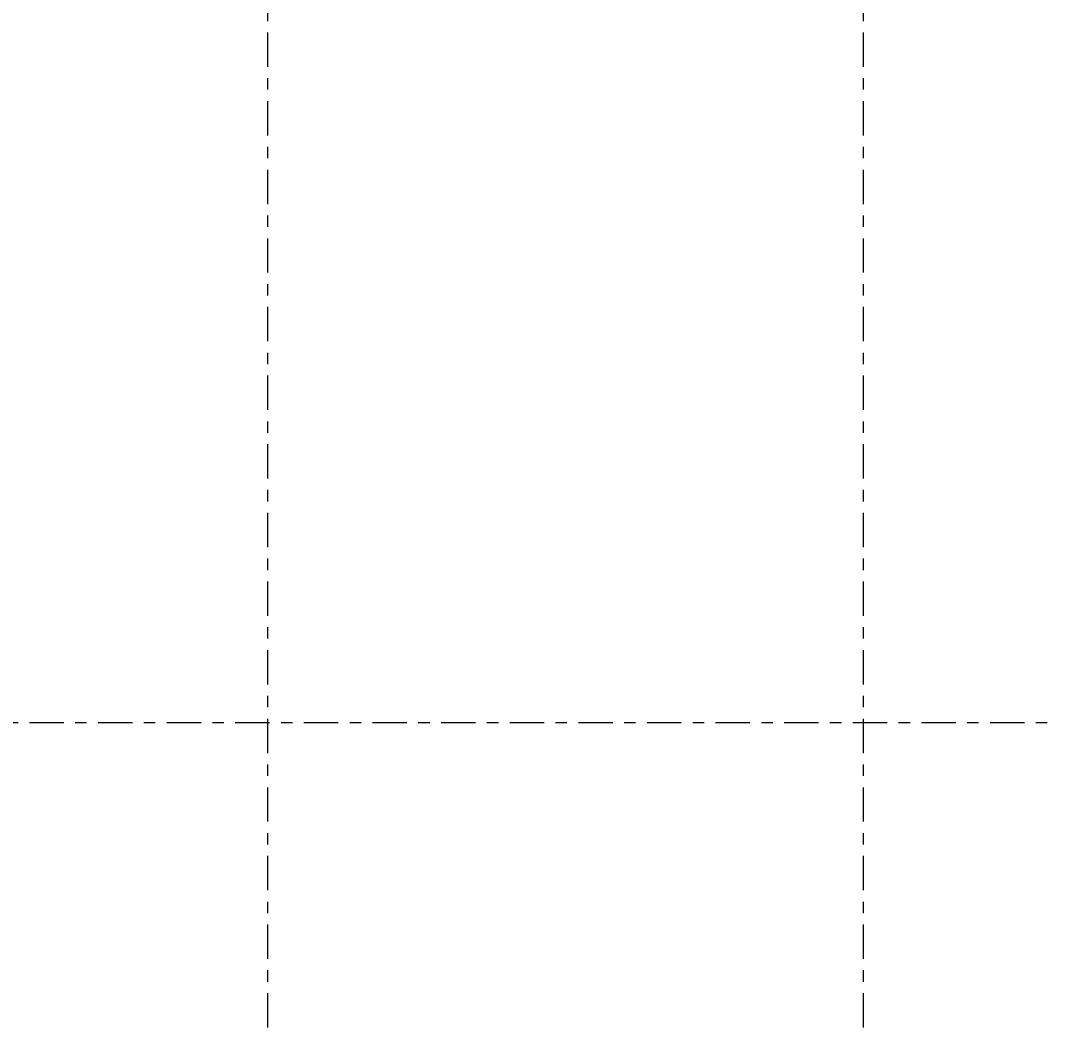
# Model space of a CAD drawing. Header units: millimetres. Extents: x -79 to 743, y -408 to 166.
# Drawn here: x 169.2 to 258.8, y -10 to 78 of the extents above; entities that cross this region are included whole.
import ezdxf

# ---------------------------------------------------------------- set-up
doc = ezdxf.new("R2010")
doc.units = ezdxf.units.MM
doc.linetypes.add('XKITLINE03', pattern=[6, 3, -1, 1, -1])
doc.layers.add('S-grid', color=1, linetype='Continuous', lineweight=0)
doc.styles.add('ARIAL', font='ARIAL.TTF')

# ---------------------------------------------------------------- blocks, each defined once
blk = doc.blocks.new('*A477')
at = {"layer": 'S-grid', "color": 1, "linetype": 'XKITLINE03', "lineweight": 0}
blk.add_line((-10, 16.667), (572.492, 16.667), dxfattribs=at)
blk = doc.blocks.new('*A523')
at = {"layer": 'S-grid', "color": 1, "linetype": 'XKITLINE03', "lineweight": 0}
for p, q in [((242.917, 112.509), (242.917, 136.447)), ((242.917, -10), (242.917, 102.756))]:
    blk.add_line(p, q, dxfattribs=at)
at = {"layer": 'S-grid', "color": 3, "style": 'ARIAL', "width": 0.85}
blk.add_text('V2', height=3, dxfattribs=at).set_placement((240.47, 137.447))
blk = doc.blocks.new('*A524')
at = {"layer": 'S-grid', "color": 1, "linetype": 'XKITLINE03', "lineweight": 0}
blk.add_line((190.833, -10), (190.833, 136.447), dxfattribs=at)
at = {"layer": 'S-grid', "color": 3, "style": 'ARIAL', "width": 0.85}
blk.add_text('V1', height=3, dxfattribs=at).set_placement((188.386, 137.447))

msp = doc.modelspace()

# ---------------------------------------------------------------- block references
at = {"lineweight": 0}
for name in ['*A524', '*A523', '*A477']:
    msp.add_blockref(name, (0, 0), dxfattribs=at)

doc.saveas('drawing.dxf')
